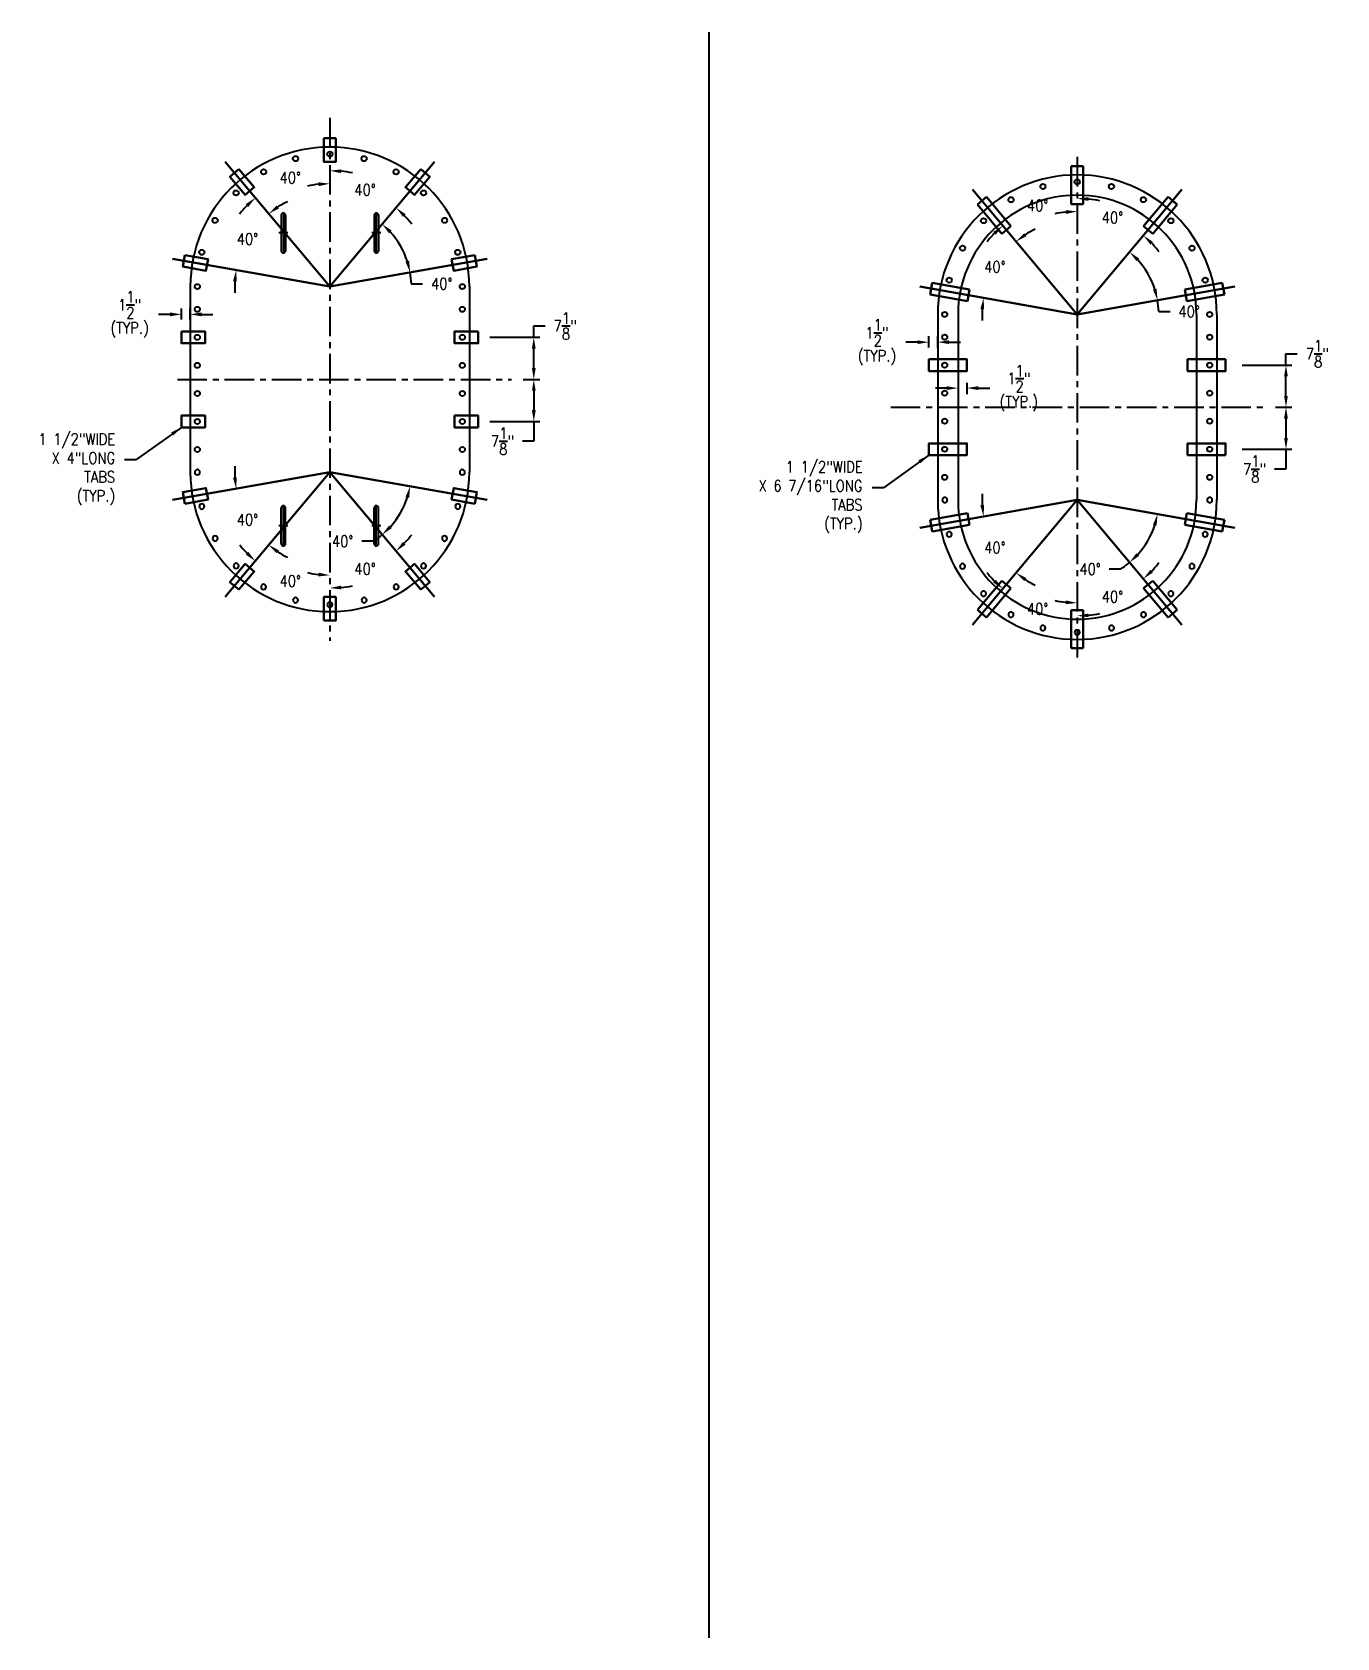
# Model space of a CAD drawing. Extents: x -219 to 1080, y 12 to 426.
# Drawn here: x 859.5 to 1080.4, y 24 to 296 of the extents above; entities that cross this region are included whole.
import ezdxf

# ---------------------------------------------------------------- set-up
doc = ezdxf.new("R2010")
doc.units = 0
doc.header["$LTSCALE"] = 4
doc.header["$MEASUREMENT"] = 0
doc.header["$PDMODE"] = 33
doc.header["$PDSIZE"] = -0.5
doc.linetypes.add('CENTER', pattern=[2, 1.25, -0.25, 0.25, -0.25])
doc.layers.get('0').update_dxf_attribs({"linetype": 'CONTINUOUS'})
doc.layers.get('Defpoints').update_dxf_attribs({"linetype": 'CONTINUOUS'})
doc.layers.add('AM_0', color=7, linetype='CONTINUOUS', lineweight=30)
for name, color, linetype in [('CENTER', 6, 'CENTER'), ('COVER', 3, 'CONTINUOUS'), ('DIM', 1, 'CONTINUOUS'), ('HANDLE', 2, 'CONTINUOUS')]:
    doc.layers.add(name, color=color, linetype=linetype)
doc.styles.add('ROMANS', font='ROMANS.shx', dxfattribs={"width": 0.85, "height": 1.92})
doc.styles.get("Standard").update_dxf_attribs({"font": 'sanss___.ttf'})
doc.dimstyles.get("Standard").update_dxf_attribs({"dimtxt": 0.18, "dimasz": 0.18, "dimexe": 0.18, "dimexo": 0.0625, "dimgap": 0.09, "dimtad": 0, "dimtih": 1, "dimtoh": 1, "dimdec": 4, "dimzin": 0, "dimdsep": 46, "dimtxsty": 'Standard', "dimcen": 0.09, "dimadec": 0, "dimazin": 0, "dimtfac": 1, "dimtdec": 4, "dimtofl": 0, "dimtmove": 0, "dimatfit": 3, "dimfxl": 1, "dimtolj": 1, "dimtzin": 0, "dimarcsym": 0})

# ---------------------------------------------------------------- blocks, each defined once
blk = doc.blocks.new('*U180')
at = {"layer": 'COVER'}
blk.add_circle((0, 0), 0.438, dxfattribs=at)
blk = doc.blocks.new('*U181')
at = {"layer": 'COVER', "color": 0, "linetype": 'ByBlock', "lineweight": -2, "transparency": 16777216}
for p, rotation in [((-407.45, 370.67), 285.0000000000001), ((-401.64, 371.43), 270.0000000000001), ((-395.84, 370.67), 255.0000000000001), ((-412.86, 368.42), 300.0000000000001), ((-390.42, 368.42), 240.0000000000001), ((-417.51, 364.86), 314.9999999999999), ((-385.78, 364.86), 225.0000000000001), ((-421.07, 360.21), 329.9999999999999), ((-382.21, 360.21), 210.0000000000001), ((-423.32, 354.8), 344.9999999999999), ((-379.97, 354.8), 195.0000000000003), ((-379.21, 348.99), 180)]:
    blk.add_blockref('*U180', p, dxfattribs=dict(at, rotation=rotation))
blk.add_blockref('*U180', (-424.08, 348.99), dxfattribs=at)
blk = doc.blocks.new('*U178')
at = {"layer": 'COVER'}
blk.add_circle((0, 0), 0.438, dxfattribs=at)
blk = doc.blocks.new('*U179')
at = {"layer": 'COVER', "color": 0, "linetype": 'ByBlock', "lineweight": -2, "transparency": 16777216}
for p, rotation in [((-407.45, 370.67), 285.0000000000001), ((-401.64, 371.43), 270.0000000000001), ((-395.84, 370.67), 255.0000000000001), ((-412.86, 368.42), 300.0000000000001), ((-390.42, 368.42), 240.0000000000001), ((-417.51, 364.86), 314.9999999999999), ((-385.78, 364.86), 225.0000000000001), ((-421.07, 360.21), 329.9999999999999), ((-382.21, 360.21), 210.0000000000001), ((-423.32, 354.8), 344.9999999999999), ((-379.97, 354.8), 195.0000000000003), ((-379.21, 348.99), 180)]:
    blk.add_blockref('*U178', p, dxfattribs=dict(at, rotation=rotation))
blk.add_blockref('*U178', (-424.08, 348.99), dxfattribs=at)
blk = doc.blocks.new('*U185')
at = {"layer": 'COVER'}
blk.add_circle((0, 0), 0.438, dxfattribs=at)
blk = doc.blocks.new('*U182')
at = {"layer": 'COVER', "color": 0, "linetype": 'ByBlock', "lineweight": -2, "transparency": 16777216}
for p, rotation in [((-407.45, 370.67), 285.0000000000001), ((-401.64, 371.43), 270.0000000000001), ((-395.84, 370.67), 255.0000000000001), ((-412.86, 368.42), 300.0000000000001), ((-390.42, 368.42), 240.0000000000001), ((-417.51, 364.86), 314.9999999999999), ((-385.78, 364.86), 225.0000000000001), ((-421.07, 360.21), 329.9999999999999), ((-382.21, 360.21), 210.0000000000001), ((-423.32, 354.8), 344.9999999999999), ((-379.97, 354.8), 195.0000000000003), ((-379.21, 348.99), 180)]:
    blk.add_blockref('*U185', p, dxfattribs=dict(at, rotation=rotation))
blk.add_blockref('*U185', (-424.08, 348.99), dxfattribs=at)
blk = doc.blocks.new('*U183')
at = {"layer": 'COVER'}
blk.add_circle((0, 0), 0.438, dxfattribs=at)
blk = doc.blocks.new('*U184')
at = {"layer": 'COVER', "color": 0, "linetype": 'ByBlock', "lineweight": -2, "transparency": 16777216}
for p, rotation in [((-407.45, 370.67), 285.0000000000001), ((-401.64, 371.43), 270.0000000000001), ((-395.84, 370.67), 255.0000000000001), ((-412.86, 368.42), 300.0000000000001), ((-390.42, 368.42), 240.0000000000001), ((-417.51, 364.86), 314.9999999999999), ((-385.78, 364.86), 225.0000000000001), ((-421.07, 360.21), 329.9999999999999), ((-382.21, 360.21), 210.0000000000001), ((-423.32, 354.8), 344.9999999999999), ((-379.97, 354.8), 195.0000000000003), ((-379.21, 348.99), 180)]:
    blk.add_blockref('*U183', p, dxfattribs=dict(at, rotation=rotation))
blk.add_blockref('*U183', (-424.08, 348.99), dxfattribs=at)
blk = doc.blocks.new('*D211')
at = {"layer": 'Defpoints', "color": 0, "transparency": 16777216}
for p in [(884.75, 248.19), (884.75, 245.3), (886.25, 245.3)]:
    blk.add_point(p, dxfattribs=at)
at = {"layer": 'DIM', "color": 0, "lineweight": -2, "transparency": 16777216}
for p, q in [((882.83, 248.19), (880.87, 248.19)), ((884.75, 247.3), (884.75, 249.19)), ((886.25, 247.3), (886.25, 249.19)), ((888.17, 248.19), (890.09, 248.19))]:
    blk.add_line(p, q, dxfattribs=at)
at = {"layer": 'DIM', "color": 0, "transparency": 16777216}
for points in [[(882.83, 248.51), (882.83, 247.87), (884.75, 248.19)], [(888.17, 248.51), (888.17, 247.87), (886.25, 248.19)]]:
    blk.add_solid(points, dxfattribs=at)
at = {"layer": 'DIM', "color": 0, "transparency": 16777216, "insert": (875.97, 248.19), "char_height": 1.92, "attachment_point": 5, "style": 'ROMANS'}
blk.add_mtext('\\A1;1{\\H1x;\\S1/2;}"\\P(TYP.)', dxfattribs=at)
blk = doc.blocks.new('*D212')
at = {"layer": 'AM_0', "color": 0, "lineweight": -2, "transparency": 16777216}
for start, end in [(96.3107, 102.6215), (37.3785, 43.6893)]:
    blk.add_arc((909.88, 252.89), 17.44, start, end, dxfattribs=at)
at = {"layer": 'AM_0', "color": 0, "transparency": 16777216}
for points in [[(907.94, 270.55), (907.98, 269.91), (909.88, 270.33)], [(922.27, 264.71), (922.71, 265.17), (921.09, 266.25)]]:
    blk.add_solid(points, dxfattribs=at)
at = {"layer": 'Defpoints', "color": 0, "transparency": 16777216}
for p in [(909.88, 281.48), (927.62, 274.03), (917.71, 268.48), (909.88, 252.89), (909.88, 192.87)]:
    blk.add_point(p, dxfattribs=at)
at = {"layer": 'AM_0', "color": 0, "transparency": 16777216, "insert": (915.84, 269.28), "char_height": 1.92, "attachment_point": 5, "style": 'ROMANS'}
blk.add_mtext('\\A1;40°', dxfattribs=at)
blk = doc.blocks.new('*D213')
at = {"layer": 'AM_0', "color": 0, "lineweight": -2, "transparency": 16777216}
blk.add_line((923.68, 253.38), (925.6, 253.38), dxfattribs=at)
for start, end in [(17.9744, 42.0256), (2.0256, 10)]:
    blk.add_arc((909.88, 252.89), 13.81, start, end, dxfattribs=at)
at = {"layer": 'AM_0', "color": 0, "transparency": 16777216}
for points in [[(919.91, 261.91), (920.36, 262.37), (918.75, 263.47)], [(923.32, 257.23), (922.7, 257.08), (923.48, 255.29)]]:
    blk.add_solid(points, dxfattribs=at)
at = {"layer": 'Defpoints', "color": 0, "transparency": 16777216}
for p in [(927.62, 274.03), (920.95, 261.14), (936.55, 257.6), (909.88, 252.89), (909.88, 252.89)]:
    blk.add_point(p, dxfattribs=at)
at = {"layer": 'AM_0', "color": 0, "transparency": 16777216, "insert": (928.83, 253.38), "char_height": 1.92, "attachment_point": 5, "style": 'ROMANS'}
blk.add_mtext('\\A1;40°', dxfattribs=at)
blk = doc.blocks.new('*D214')
at = {"layer": 'AM_0', "color": 0, "lineweight": -2, "transparency": 16777216}
for start, end in [(78.7854, 84.3927), (135.6073, 141.2146)]:
    blk.add_arc((909.88, 252.89), 19.63, start, end, dxfattribs=at)
at = {"layer": 'AM_0', "color": 0, "transparency": 16777216}
for points in [[(911.78, 272.11), (911.81, 272.75), (909.88, 272.52)], [(895.64, 266.86), (896.07, 266.39), (897.26, 267.93)]]:
    blk.add_solid(points, dxfattribs=at)
at = {"layer": 'Defpoints', "color": 0, "transparency": 16777216}
for p in [(909.88, 281.48), (892.14, 274.03), (905.35, 271.99), (909.88, 252.89), (909.88, 192.87)]:
    blk.add_point(p, dxfattribs=at)
at = {"layer": 'AM_0', "color": 0, "transparency": 16777216, "insert": (903.17, 271.34), "char_height": 1.92, "attachment_point": 5, "style": 'ROMANS'}
blk.add_mtext('\\A1;40°', dxfattribs=at)
blk = doc.blocks.new('*D215')
at = {"layer": 'AM_0', "color": 0, "lineweight": -2, "transparency": 16777216}
for start, end in [(116.3332, 123.1666), (176.8334, 183.6668)]:
    blk.add_arc((909.88, 252.89), 16.11, start, end, dxfattribs=at)
at = {"layer": 'AM_0', "color": 0, "transparency": 16777216}
for points in [[(901.26, 266.12), (900.88, 266.63), (899.53, 265.23)], [(893.48, 253.82), (894.11, 253.75), (894.02, 255.69)]]:
    blk.add_solid(points, dxfattribs=at)
at = {"layer": 'Defpoints', "color": 0, "transparency": 16777216}
for p in [(892.14, 274.03), (896.96, 262.51), (883.21, 257.6), (909.88, 252.89), (909.88, 252.89)]:
    blk.add_point(p, dxfattribs=at)
at = {"layer": 'AM_0', "color": 0, "transparency": 16777216, "insert": (895.93, 260.95), "char_height": 1.92, "attachment_point": 5, "style": 'ROMANS'}
blk.add_mtext('\\A1;40°', dxfattribs=at)
blk = doc.blocks.new('*D216')
at = {"layer": 'AM_0', "color": 0, "lineweight": -2, "transparency": 16777216}
for start, end in [(316.3107, 322.6215), (257.3785, 263.6893)]:
    blk.add_arc((909.88, 221.46), 17.44, start, end, dxfattribs=at)
at = {"layer": 'AM_0', "color": 0, "transparency": 16777216}
for points in [[(922.71, 209.17), (922.27, 209.64), (921.09, 208.1)], [(907.98, 204.44), (907.94, 203.8), (909.88, 204.01)]]:
    blk.add_solid(points, dxfattribs=at)
at = {"layer": 'Defpoints', "color": 0, "transparency": 16777216}
for p in [(909.88, 281.48), (909.88, 221.46), (913.9, 204.48), (927.62, 200.32), (909.88, 192.87)]:
    blk.add_point(p, dxfattribs=at)
at = {"layer": 'AM_0', "color": 0, "transparency": 16777216, "insert": (915.84, 205.07), "char_height": 1.92, "attachment_point": 5, "style": 'ROMANS'}
blk.add_mtext('\\A1;40°', dxfattribs=at)
blk = doc.blocks.new('*D217')
at = {"layer": 'AM_0', "color": 0, "lineweight": -2, "transparency": 16777216}
blk.add_line((917.2, 209.75), (915.28, 209.75), dxfattribs=at)
for start, end in [(317.9744, 342.0256), (302.0256, 310)]:
    blk.add_arc((909.88, 221.46), 13.81, start, end, dxfattribs=at)
at = {"layer": 'AM_0', "color": 0, "transparency": 16777216}
for points in [[(922.7, 217.27), (923.32, 217.12), (923.48, 219.06)], [(920.36, 211.98), (919.91, 212.44), (918.75, 210.88)]]:
    blk.add_solid(points, dxfattribs=at)
at = {"layer": 'Defpoints', "color": 0, "transparency": 16777216}
for p in [(909.88, 221.46), (909.88, 221.46), (922.56, 215.99), (936.55, 216.75), (927.62, 200.32)]:
    blk.add_point(p, dxfattribs=at)
at = {"layer": 'AM_0', "color": 0, "transparency": 16777216, "insert": (912.05, 209.75), "char_height": 1.92, "attachment_point": 5, "style": 'ROMANS'}
blk.add_mtext('\\A1;40°', dxfattribs=at)
blk = doc.blocks.new('*D218')
at = {"layer": 'AM_0', "color": 0, "lineweight": -2, "transparency": 16777216}
for start, end in [(218.7854, 224.3927), (275.6073, 281.2146)]:
    blk.add_arc((909.88, 221.46), 19.63, start, end, dxfattribs=at)
at = {"layer": 'AM_0', "color": 0, "transparency": 16777216}
for points in [[(896.07, 207.96), (895.64, 207.49), (897.26, 206.42)], [(911.81, 201.6), (911.78, 202.24), (909.88, 201.83)]]:
    blk.add_solid(points, dxfattribs=at)
at = {"layer": 'Defpoints', "color": 0, "transparency": 16777216}
for p in [(909.88, 281.48), (909.88, 221.46), (901.07, 203.92), (892.14, 200.32), (909.88, 192.87)]:
    blk.add_point(p, dxfattribs=at)
at = {"layer": 'AM_0', "color": 0, "transparency": 16777216, "insert": (903.17, 203.01), "char_height": 1.92, "attachment_point": 5, "style": 'ROMANS'}
blk.add_mtext('\\A1;40°', dxfattribs=at)
blk = doc.blocks.new('*D219')
at = {"layer": 'AM_0', "color": 0, "lineweight": -2, "transparency": 16777216}
for start, end in [(176.3332, 183.1666), (236.8334, 243.6668)]:
    blk.add_arc((909.88, 221.46), 16.11, start, end, dxfattribs=at)
at = {"layer": 'AM_0', "color": 0, "transparency": 16777216}
for points in [[(894.11, 220.6), (893.48, 220.53), (894.02, 218.66)], [(900.88, 207.71), (901.26, 208.23), (899.53, 209.12)]]:
    blk.add_solid(points, dxfattribs=at)
at = {"layer": 'Defpoints', "color": 0, "transparency": 16777216}
for p in [(909.88, 221.46), (909.88, 221.46), (883.21, 216.75), (895.09, 215.08), (892.14, 200.32)]:
    blk.add_point(p, dxfattribs=at)
at = {"layer": 'AM_0', "color": 0, "transparency": 16777216, "insert": (895.93, 213.4), "char_height": 1.92, "attachment_point": 5, "style": 'ROMANS'}
blk.add_mtext('\\A1;40°', dxfattribs=at)
blk = doc.blocks.new('*D220')
at = {"layer": 'Defpoints', "color": 0, "transparency": 16777216}
for p in [(935, 244.3), (944.42, 244.3), (940.64, 237.17)]:
    blk.add_point(p, dxfattribs=at)
at = {"layer": 'DIM', "color": 0, "lineweight": -2, "transparency": 16777216}
for p, q in [((944.42, 244.3), (944.42, 246.22)), ((944.42, 246.22), (946.34, 246.22)), ((937, 244.3), (945.42, 244.3)), ((944.42, 239.09), (944.42, 242.38)), ((942.64, 237.17), (945.42, 237.17))]:
    blk.add_line(p, q, dxfattribs=at)
at = {"layer": 'DIM', "color": 0, "transparency": 16777216}
for points in [[(944.1, 242.38), (944.74, 242.38), (944.42, 244.3)], [(944.1, 239.09), (944.74, 239.09), (944.42, 237.17)]]:
    blk.add_solid(points, dxfattribs=at)
at = {"layer": 'DIM', "color": 0, "transparency": 16777216, "insert": (949.73, 246.22), "char_height": 1.92, "attachment_point": 5, "style": 'ROMANS'}
blk.add_mtext('\\A1;7{\\H1x;\\S1/8;}"', dxfattribs=at)
blk = doc.blocks.new('*D221')
at = {"layer": 'Defpoints', "color": 0, "transparency": 16777216}
for p in [(940.64, 237.17), (935, 230.05), (944.42, 230.05)]:
    blk.add_point(p, dxfattribs=at)
at = {"layer": 'DIM', "color": 0, "lineweight": -2, "transparency": 16777216}
for p, q in [((942.64, 237.17), (945.42, 237.17)), ((944.42, 235.25), (944.42, 231.97)), ((937, 230.05), (945.42, 230.05)), ((944.42, 230.05), (944.42, 226.7)), ((944.42, 226.7), (942.5, 226.7))]:
    blk.add_line(p, q, dxfattribs=at)
at = {"layer": 'DIM', "color": 0, "transparency": 16777216}
for points in [[(944.1, 235.25), (944.74, 235.25), (944.42, 237.17)], [(944.1, 231.97), (944.74, 231.97), (944.42, 230.05)]]:
    blk.add_solid(points, dxfattribs=at)
at = {"layer": 'DIM', "color": 0, "transparency": 16777216, "insert": (939.11, 226.7), "char_height": 1.92, "attachment_point": 5, "style": 'ROMANS'}
blk.add_mtext('\\A1;7{\\H1x;\\S1/8;}"', dxfattribs=at)
blk = doc.blocks.new('*D222')
at = {"layer": 'AM_0', "color": 0, "lineweight": -2, "transparency": 16777216}
for start, end in [(96.3107, 102.6215), (37.3785, 43.6893)]:
    blk.add_arc((1036.45, 248.19), 17.44, start, end, dxfattribs=at)
at = {"layer": 'AM_0', "color": 0, "transparency": 16777216}
for points in [[(1034.51, 265.84), (1034.55, 265.2), (1036.45, 265.63)], [(1048.84, 260), (1049.28, 260.47), (1047.66, 261.55)]]:
    blk.add_solid(points, dxfattribs=at)
at = {"layer": 'Defpoints', "color": 0, "transparency": 16777216}
for p in [(1036.45, 276.77), (1054.18, 269.32), (1044.28, 263.77), (1036.45, 248.19), (1036.45, 188.16)]:
    blk.add_point(p, dxfattribs=at)
at = {"layer": 'AM_0', "color": 0, "transparency": 16777216, "insert": (1042.41, 264.57), "char_height": 1.92, "attachment_point": 5, "style": 'ROMANS'}
blk.add_mtext('\\A1;40°', dxfattribs=at)
blk = doc.blocks.new('*D223')
at = {"layer": 'AM_0', "color": 0, "lineweight": -2, "transparency": 16777216}
blk.add_line((1050.25, 248.67), (1052.17, 248.67), dxfattribs=at)
for start, end in [(17.9744, 42.0256), (2.0256, 10)]:
    blk.add_arc((1036.45, 248.19), 13.81, start, end, dxfattribs=at)
at = {"layer": 'AM_0', "color": 0, "transparency": 16777216}
for points in [[(1046.48, 257.2), (1046.93, 257.66), (1045.32, 258.76)], [(1049.89, 252.52), (1049.27, 252.37), (1050.05, 250.58)]]:
    blk.add_solid(points, dxfattribs=at)
at = {"layer": 'Defpoints', "color": 0, "transparency": 16777216}
for p in [(1054.18, 269.32), (1047.52, 256.43), (1063.12, 252.89), (1036.45, 248.19), (1036.45, 248.19)]:
    blk.add_point(p, dxfattribs=at)
at = {"layer": 'AM_0', "color": 0, "transparency": 16777216, "insert": (1055.4, 248.67), "char_height": 1.92, "attachment_point": 5, "style": 'ROMANS'}
blk.add_mtext('\\A1;40°', dxfattribs=at)
blk = doc.blocks.new('*D224')
at = {"layer": 'AM_0', "color": 0, "lineweight": -2, "transparency": 16777216}
for start, end in [(78.7854, 84.3927), (135.6073, 141.2146)]:
    blk.add_arc((1036.45, 248.19), 19.63, start, end, dxfattribs=at)
at = {"layer": 'AM_0', "color": 0, "transparency": 16777216}
for points in [[(1038.35, 267.4), (1038.38, 268.04), (1036.45, 267.81)], [(1022.21, 262.15), (1022.64, 261.68), (1023.83, 263.22)]]:
    blk.add_solid(points, dxfattribs=at)
at = {"layer": 'Defpoints', "color": 0, "transparency": 16777216}
for p in [(1036.45, 276.77), (1018.71, 269.32), (1031.92, 267.28), (1036.45, 248.19), (1036.45, 188.16)]:
    blk.add_point(p, dxfattribs=at)
at = {"layer": 'AM_0', "color": 0, "transparency": 16777216, "insert": (1029.74, 266.63), "char_height": 1.92, "attachment_point": 5, "style": 'ROMANS'}
blk.add_mtext('\\A1;40°', dxfattribs=at)
blk = doc.blocks.new('*D225')
at = {"layer": 'AM_0', "color": 0, "lineweight": -2, "transparency": 16777216}
for start, end in [(116.3332, 123.1666), (176.8334, 183.6668)]:
    blk.add_arc((1036.45, 248.19), 16.11, start, end, dxfattribs=at)
at = {"layer": 'AM_0', "color": 0, "transparency": 16777216}
for points in [[(1027.83, 261.41), (1027.45, 261.93), (1026.09, 260.52)], [(1020.05, 249.11), (1020.68, 249.04), (1020.59, 250.98)]]:
    blk.add_solid(points, dxfattribs=at)
at = {"layer": 'Defpoints', "color": 0, "transparency": 16777216}
for p in [(1018.71, 269.32), (1023.53, 257.8), (1009.78, 252.89), (1036.45, 248.19), (1036.45, 248.19)]:
    blk.add_point(p, dxfattribs=at)
at = {"layer": 'AM_0', "color": 0, "transparency": 16777216, "insert": (1022.5, 256.24), "char_height": 1.92, "attachment_point": 5, "style": 'ROMANS'}
blk.add_mtext('\\A1;40°', dxfattribs=at)
blk = doc.blocks.new('*D226')
at = {"layer": 'AM_0', "color": 0, "lineweight": -2, "transparency": 16777216}
for start, end in [(316.3107, 322.6215), (257.3785, 263.6893)]:
    blk.add_arc((1036.45, 216.75), 17.44, start, end, dxfattribs=at)
at = {"layer": 'AM_0', "color": 0, "transparency": 16777216}
for points in [[(1049.28, 204.47), (1048.84, 204.93), (1047.66, 203.39)], [(1034.55, 199.73), (1034.51, 199.09), (1036.45, 199.31)]]:
    blk.add_solid(points, dxfattribs=at)
at = {"layer": 'Defpoints', "color": 0, "transparency": 16777216}
for p in [(1036.45, 276.77), (1036.45, 216.75), (1040.47, 199.78), (1054.18, 195.61), (1036.45, 188.16)]:
    blk.add_point(p, dxfattribs=at)
at = {"layer": 'AM_0', "color": 0, "transparency": 16777216, "insert": (1042.41, 200.36), "char_height": 1.92, "attachment_point": 5, "style": 'ROMANS'}
blk.add_mtext('\\A1;40°', dxfattribs=at)
blk = doc.blocks.new('*D227')
at = {"layer": 'AM_0', "color": 0, "lineweight": -2, "transparency": 16777216}
blk.add_line((1043.77, 205.04), (1041.85, 205.04), dxfattribs=at)
for start, end in [(317.9744, 342.0256), (302.0256, 310)]:
    blk.add_arc((1036.45, 216.75), 13.81, start, end, dxfattribs=at)
at = {"layer": 'AM_0', "color": 0, "transparency": 16777216}
for points in [[(1049.27, 212.56), (1049.89, 212.41), (1050.05, 214.35)], [(1046.93, 207.27), (1046.48, 207.74), (1045.32, 206.17)]]:
    blk.add_solid(points, dxfattribs=at)
at = {"layer": 'Defpoints', "color": 0, "transparency": 16777216}
for p in [(1036.45, 216.75), (1036.45, 216.75), (1049.13, 211.28), (1063.12, 212.04), (1054.18, 195.61)]:
    blk.add_point(p, dxfattribs=at)
at = {"layer": 'AM_0', "color": 0, "transparency": 16777216, "insert": (1038.62, 205.04), "char_height": 1.92, "attachment_point": 5, "style": 'ROMANS'}
blk.add_mtext('\\A1;40°', dxfattribs=at)
blk = doc.blocks.new('*D228')
at = {"layer": 'AM_0', "color": 0, "lineweight": -2, "transparency": 16777216}
for start, end in [(218.7854, 224.3927), (275.6073, 281.2146)]:
    blk.add_arc((1036.45, 216.75), 19.63, start, end, dxfattribs=at)
at = {"layer": 'AM_0', "color": 0, "transparency": 16777216}
for points in [[(1022.64, 203.25), (1022.21, 202.78), (1023.83, 201.71)], [(1038.38, 196.9), (1038.35, 197.53), (1036.45, 197.12)]]:
    blk.add_solid(points, dxfattribs=at)
at = {"layer": 'Defpoints', "color": 0, "transparency": 16777216}
for p in [(1036.45, 276.77), (1036.45, 216.75), (1027.64, 199.21), (1018.71, 195.61), (1036.45, 188.16)]:
    blk.add_point(p, dxfattribs=at)
at = {"layer": 'AM_0', "color": 0, "transparency": 16777216, "insert": (1029.74, 198.3), "char_height": 1.92, "attachment_point": 5, "style": 'ROMANS'}
blk.add_mtext('\\A1;40°', dxfattribs=at)
blk = doc.blocks.new('*D229')
at = {"layer": 'AM_0', "color": 0, "lineweight": -2, "transparency": 16777216}
for start, end in [(176.3332, 183.1666), (236.8334, 243.6668)]:
    blk.add_arc((1036.45, 216.75), 16.11, start, end, dxfattribs=at)
at = {"layer": 'AM_0', "color": 0, "transparency": 16777216}
for points in [[(1020.68, 215.89), (1020.05, 215.82), (1020.59, 213.95)], [(1027.45, 203.01), (1027.83, 203.52), (1026.09, 204.41)]]:
    blk.add_solid(points, dxfattribs=at)
at = {"layer": 'Defpoints', "color": 0, "transparency": 16777216}
for p in [(1036.45, 216.75), (1036.45, 216.75), (1009.78, 212.04), (1021.66, 210.37), (1018.71, 195.61)]:
    blk.add_point(p, dxfattribs=at)
at = {"layer": 'AM_0', "color": 0, "transparency": 16777216, "insert": (1022.5, 208.69), "char_height": 1.92, "attachment_point": 5, "style": 'ROMANS'}
blk.add_mtext('\\A1;40°', dxfattribs=at)
blk = doc.blocks.new('*D230')
at = {"layer": 'Defpoints', "color": 0, "transparency": 16777216}
for p in [(1011.32, 243.48), (1011.32, 240.59), (1012.82, 240.59)]:
    blk.add_point(p, dxfattribs=at)
at = {"layer": 'DIM', "color": 0, "lineweight": -2, "transparency": 16777216}
for p, q in [((1009.4, 243.48), (1007.44, 243.48)), ((1011.32, 242.59), (1011.32, 244.48)), ((1012.82, 242.59), (1012.82, 244.48)), ((1014.74, 243.48), (1016.66, 243.48))]:
    blk.add_line(p, q, dxfattribs=at)
at = {"layer": 'DIM', "color": 0, "transparency": 16777216}
for points in [[(1009.4, 243.8), (1009.4, 243.16), (1011.32, 243.48)], [(1014.74, 243.8), (1014.74, 243.16), (1012.82, 243.48)]]:
    blk.add_solid(points, dxfattribs=at)
at = {"layer": 'DIM', "color": 0, "transparency": 16777216, "insert": (1002.54, 243.48), "char_height": 1.92, "attachment_point": 5, "style": 'ROMANS'}
blk.add_mtext('\\A1;1{\\H1x;\\S1/2;}"\\P(TYP.)', dxfattribs=at)
blk = doc.blocks.new('*D231')
at = {"layer": 'Defpoints', "color": 0, "transparency": 16777216}
for p in [(1016.26, 238.59), (1017.76, 238.59), (1017.76, 235.7)]:
    blk.add_point(p, dxfattribs=at)
at = {"layer": 'DIM', "color": 0, "lineweight": -2, "transparency": 16777216}
for p, q in [((1014.34, 235.7), (1012.42, 235.7)), ((1016.26, 236.59), (1016.26, 234.7)), ((1017.76, 236.59), (1017.76, 234.7)), ((1019.68, 235.7), (1021.65, 235.7))]:
    blk.add_line(p, q, dxfattribs=at)
at = {"layer": 'DIM', "color": 0, "transparency": 16777216}
for points in [[(1014.34, 236.02), (1014.34, 235.38), (1016.26, 235.7)], [(1019.68, 236.02), (1019.68, 235.38), (1017.76, 235.7)]]:
    blk.add_solid(points, dxfattribs=at)
at = {"layer": 'DIM', "color": 0, "transparency": 16777216, "insert": (1026.55, 235.7), "char_height": 1.92, "attachment_point": 5, "style": 'ROMANS'}
blk.add_mtext('\\A1;1{\\H1x;\\S1/2;}"\\P(TYP.)', dxfattribs=at)
blk = doc.blocks.new('*D232')
at = {"layer": 'Defpoints', "color": 0, "transparency": 16777216}
for p in [(1062.38, 239.59), (1071.8, 239.59), (1068.02, 232.47)]:
    blk.add_point(p, dxfattribs=at)
at = {"layer": 'DIM', "color": 0, "lineweight": -2, "transparency": 16777216}
for p, q in [((1064.38, 239.59), (1072.8, 239.59)), ((1071.8, 239.59), (1071.8, 241.51)), ((1071.8, 241.51), (1073.72, 241.51)), ((1071.8, 234.39), (1071.8, 237.67)), ((1070.02, 232.47), (1072.8, 232.47))]:
    blk.add_line(p, q, dxfattribs=at)
at = {"layer": 'DIM', "color": 0, "transparency": 16777216}
for points in [[(1071.48, 237.67), (1072.12, 237.67), (1071.8, 239.59)], [(1071.48, 234.39), (1072.12, 234.39), (1071.8, 232.47)]]:
    blk.add_solid(points, dxfattribs=at)
at = {"layer": 'DIM', "color": 0, "transparency": 16777216, "insert": (1077.11, 241.51), "char_height": 1.92, "attachment_point": 5, "style": 'ROMANS'}
blk.add_mtext('\\A1;7{\\H1x;\\S1/8;}"', dxfattribs=at)
blk = doc.blocks.new('*D233')
at = {"layer": 'Defpoints', "color": 0, "transparency": 16777216}
for p in [(1068.02, 232.47), (1062.38, 225.34), (1071.8, 225.34)]:
    blk.add_point(p, dxfattribs=at)
at = {"layer": 'DIM', "color": 0, "lineweight": -2, "transparency": 16777216}
for p, q in [((1070.02, 232.47), (1072.8, 232.47)), ((1071.8, 230.55), (1071.8, 227.26)), ((1064.38, 225.34), (1072.8, 225.34)), ((1071.8, 225.34), (1071.8, 221.99)), ((1071.8, 221.99), (1069.88, 221.99))]:
    blk.add_line(p, q, dxfattribs=at)
at = {"layer": 'DIM', "color": 0, "transparency": 16777216}
for points in [[(1071.48, 230.55), (1072.12, 230.55), (1071.8, 232.47)], [(1071.48, 227.26), (1072.12, 227.26), (1071.8, 225.34)]]:
    blk.add_solid(points, dxfattribs=at)
at = {"layer": 'DIM', "color": 0, "transparency": 16777216, "insert": (1066.49, 221.99), "char_height": 1.92, "attachment_point": 5, "style": 'ROMANS'}
blk.add_mtext('\\A1;7{\\H1x;\\S1/8;}"', dxfattribs=at)

msp = doc.modelspace()

# ---------------------------------------------------------------- linework, layer by layer
msp.add_line((974.07976, 296), (974.07976, 24))
at = {"layer": 'AM_0'}
for p, q in [((909.87965, 252.89299), (892.14365, 274.02994)), ((909.87965, 252.89299), (927.61565, 274.02994)), ((1037.44899, 273.31003), (1035.44899, 273.31003)), ((1035.44899, 266.87253), (1035.44899, 273.31003)), ((1036.44899, 273.31003), (1037.44899, 273.31003)), ((1037.44899, 273.31003), (1037.44899, 266.87253)), ((1036.44899, 248.18503), (1018.71299, 269.32197)), ((1036.44899, 248.18503), (1054.185, 269.32197)), ((1019.53291, 266.7891), (1021.065, 268.07468)), ((1019.53291, 266.7891), (1023.67085, 261.85769)), ((1025.20294, 263.14327), (1021.065, 268.07468)), ((1037.44899, 266.87253), (1035.44899, 266.87253)), ((1036.44899, 266.87253), (1037.44899, 266.87253)), ((1047.69504, 263.14327), (1051.83299, 268.07468)), ((1053.36507, 266.7891), (1049.22713, 261.85769)), ((1053.36507, 266.7891), (1051.83299, 268.07468)), ((1052.59903, 267.43189), (1053.36507, 266.7891)), ((1023.67085, 261.85769), (1025.20294, 263.14327)), ((1049.22713, 261.85769), (1047.69504, 263.14327)), ((909.87965, 252.89299), (883.20978, 257.59561)), ((909.87965, 252.89299), (936.54952, 257.59561)), ((1011.53205, 251.56313), (1011.87935, 253.53274)), ((1018.21904, 252.41488), (1011.87935, 253.53274)), ((1054.67894, 252.41488), (1061.01864, 253.53274)), ((1061.36593, 251.56313), (1061.01864, 253.53274)), ((1036.44899, 248.18503), (1009.77912, 252.88764)), ((1011.53205, 251.56313), (1017.87175, 250.44527)), ((1017.87175, 250.44527), (1018.21904, 252.41488)), ((1036.44899, 248.18503), (1063.11886, 252.88764)), ((1055.02623, 250.44527), (1054.67894, 252.41488)), ((1061.36593, 251.56313), (1055.02623, 250.44527)), ((909.87965, 221.45549), (883.20978, 216.75287)), ((909.87965, 221.45549), (892.14365, 200.31854)), ((909.87965, 221.45549), (927.61565, 200.31854)), ((909.87965, 221.45549), (936.54952, 216.75287)), ((1036.44899, 216.74753), (1009.77912, 212.04491)), ((1036.44899, 216.74753), (1018.71299, 195.61058)), ((1036.44899, 216.74753), (1054.185, 195.61058)), ((1036.44899, 216.74753), (1063.11886, 212.04491)), ((1011.53205, 213.36942), (1017.87175, 214.48728)), ((1011.53205, 213.36942), (1011.87935, 211.39981)), ((1018.21904, 212.51767), (1011.87935, 211.39981)), ((1017.87175, 214.48728), (1018.21904, 212.51767)), ((1055.02623, 214.48728), (1054.67894, 212.51767)), ((1054.67894, 212.51767), (1061.01864, 211.39981)), ((1061.36593, 213.36942), (1055.02623, 214.48728)), ((1061.36593, 213.36942), (1061.01864, 211.39981)), ((1019.53291, 198.14345), (1023.67085, 203.07486)), ((1025.20294, 201.78928), (1021.065, 196.85787)), ((1023.67085, 203.07486), (1025.20294, 201.78928)), ((1049.22713, 203.07486), (1047.69504, 201.78928)), ((1047.69504, 201.78928), (1051.83299, 196.85787)), ((1053.36507, 198.14345), (1049.22713, 203.07486)), ((1019.53291, 198.14345), (1021.065, 196.85787)), ((1037.44899, 198.06003), (1035.44899, 198.06003)), ((1035.44899, 198.06003), (1035.44899, 191.62253)), ((1036.44899, 198.06003), (1037.44899, 198.06003)), ((1037.44899, 191.62253), (1037.44899, 198.06003)), ((1053.36507, 198.14345), (1051.83299, 196.85787)), ((1037.44899, 191.62253), (1035.44899, 191.62253))]:
    msp.add_line(p, q, dxfattribs=at)
for points in [[(908.87965, 278.01799), (910.87965, 278.01799), (910.87965, 274.01799), (908.87965, 274.01799)], [(894.49566, 272.78264), (892.96357, 271.49707), (895.53472, 268.43289), (897.06681, 269.71847)], [(925.26364, 272.78264), (926.79573, 271.49707), (924.22458, 268.43289), (922.69249, 269.71847)], [(885.31, 258.24071), (884.96271, 256.27109), (888.90194, 255.5765), (889.24923, 257.54612)], [(934.4493, 258.24071), (934.79659, 256.27109), (930.85736, 255.5765), (930.51006, 257.54612)], [(884.75465, 245.29924), (884.75465, 243.29924), (888.75465, 243.29924), (888.75465, 245.29924)], [(935.00465, 245.29924), (935.00465, 243.29924), (931.00465, 243.29924), (931.00465, 245.29924)], [(1011.32399, 240.59128), (1011.32399, 238.59128), (1017.76149, 238.59128), (1017.76149, 240.59128)], [(1061.57399, 240.59128), (1061.57399, 238.59128), (1055.13649, 238.59128), (1055.13649, 240.59128)], [(884.75465, 229.04924), (884.75465, 231.04924), (888.75465, 231.04924), (888.75465, 229.04924)], [(935.00465, 229.04924), (935.00465, 231.04924), (931.00465, 231.04924), (931.00465, 229.04924)], [(1011.32399, 224.34128), (1011.32399, 226.34128), (1017.76149, 226.34128), (1017.76149, 224.34128)], [(1061.57399, 224.34128), (1061.57399, 226.34128), (1055.13649, 226.34128), (1055.13649, 224.34128)], [(885.31, 216.10777), (884.96271, 218.07739), (888.90194, 218.77198), (889.24923, 216.80236)], [(934.4493, 216.10777), (934.79659, 218.07739), (930.85736, 218.77198), (930.51006, 216.80236)], [(894.49566, 201.56584), (892.96357, 202.85141), (895.53472, 205.91559), (897.06681, 204.63001)], [(925.26364, 201.56584), (926.79573, 202.85141), (924.22458, 205.91559), (922.69249, 204.63001)], [(908.87965, 196.33049), (910.87965, 196.33049), (910.87965, 200.33049), (908.87965, 200.33049)]]:
    msp.add_lwpolyline(points, close=True, dxfattribs=at)
at = {"layer": 'CENTER'}
for p, q in [((909.87965, 281.4778), (909.87965, 192.87068)), ((1036.44899, 274.8533), (1036.44899, 190.07925)), ((884.06523, 237.17424), (940.6411, 237.17424)), ((1004.87761, 232.46628), (1068.02037, 232.46628))]:
    msp.add_line(p, q, dxfattribs=at)
at = {"layer": 'COVER'}
for p, q in [((886.25465, 252.89299), (886.25465, 221.45549)), ((933.50465, 252.89299), (933.50465, 221.45549)), ((1012.82399, 248.18503), (1012.82399, 216.74753)), ((1016.26149, 248.18503), (1016.26149, 216.74753)), ((1056.63649, 248.18503), (1056.63649, 216.74753)), ((1060.07399, 248.18503), (1060.07399, 216.74753))]:
    msp.add_line(p, q, dxfattribs=at)
for centre in [(887.44215, 249.04924), (932.31715, 249.04924), (887.44215, 244.29924), (932.31715, 244.29924), (1014.01149, 244.34128), (1058.88649, 244.34128), (887.44215, 239.54924), (932.31715, 239.54924), (1014.01149, 239.59128), (1058.88649, 239.59128), (887.44215, 234.79924), (932.31715, 234.79924), (1014.01149, 234.84128), (1058.88649, 234.84128), (887.44215, 230.04924), (932.31715, 230.04924), (1014.01149, 230.09128), (1058.88649, 230.09128), (1014.01149, 225.34128), (1058.88649, 225.34128), (887.44215, 225.29924), (932.31715, 225.29924), (1014.01149, 220.59128), (1058.88649, 220.59128)]:
    msp.add_circle(centre, 0.4375, dxfattribs=at)
for centre, radius, start, end in [((909.87965, 252.89299), 23.625, 0, 180), ((1036.44899, 248.18503), 23.625, 0, 180), ((1036.44899, 248.18503), 20.1875, 0, 180), ((909.87965, 221.45549), 23.625, 180, 0), ((1036.44899, 216.74753), 23.625, 180, 0), ((1036.44899, 216.74753), 20.1875, 180, 0)]:
    msp.add_arc(centre, radius, start, end, dxfattribs=at)
at = {"layer": 'HANDLE'}
for p, q in [((901.63063, 264.97739), (901.63063, 258.97739)), ((902.00563, 265.5207), (902.00563, 263.94589)), ((902.00563, 263.94589), (902.00563, 260.00889)), ((902.38063, 264.97739), (902.38063, 258.97739)), ((917.37867, 264.97739), (917.37867, 258.97739)), ((917.75367, 265.5207), (917.75367, 263.94589)), ((917.75367, 263.94589), (917.75367, 260.00889)), ((918.12867, 264.97739), (918.12867, 258.97739)), ((902.79304, 261.97739), (901.21823, 261.97739)), ((918.54107, 261.97739), (916.96626, 261.97739)), ((902.00563, 260.00889), (902.00563, 258.43408)), ((917.75367, 260.00889), (917.75367, 258.43408)), ((901.63063, 209.37109), (901.63063, 215.37109)), ((902.00563, 214.33959), (902.00563, 215.9144)), ((902.38063, 209.37109), (902.38063, 215.37109)), ((917.37867, 209.37109), (917.37867, 215.37109)), ((917.75367, 214.33959), (917.75367, 215.9144)), ((918.12867, 209.37109), (918.12867, 215.37109)), ((902.79304, 212.37109), (901.21823, 212.37109)), ((902.00563, 210.40259), (902.00563, 214.33959)), ((918.54107, 212.37109), (916.96626, 212.37109)), ((917.75367, 210.40259), (917.75367, 214.33959)), ((902.00563, 208.82778), (902.00563, 210.40259)), ((917.75367, 208.82778), (917.75367, 210.40259))]:
    msp.add_line(p, q, dxfattribs=at)
for centre, start, end in [((902.00563, 264.97739), 0, 180), ((917.75367, 264.97739), 0, 180), ((902.00563, 258.97739), 180, 0), ((917.75367, 258.97739), 180, 0), ((902.00563, 215.37109), 0, 180), ((917.75367, 215.37109), 0, 180), ((902.00563, 209.37109), 180, 0), ((917.75367, 209.37109), 180, 0)]:
    msp.add_arc(centre, 0.375, start, end, dxfattribs=at)

# ---------------------------------------------------------------- block references
at = {"layer": 'COVER'}
for name, p in [('*U182', (1311.52255, -96.09943)), ('*U181', (1438.09189, -100.8074))]:
    msp.add_blockref(name, p, dxfattribs=at)
at = {"layer": 'COVER', "xscale": -1, "rotation": 180}
for name, p in [('*U184', (1311.52255, 570.44791)), ('*U179', (1438.09189, 565.73995))]:
    msp.add_blockref(name, p, dxfattribs=at)

# ---------------------------------------------------------------- texts
at = {"layer": 'AM_0', "char_height": 1.92, "attachment_point": 6, "style": 'ROMANS'}
for s, insert in [('\\P1 1/2"WIDE\\P X 4"LONG\\PTABS\\P(TYP.)', (873.52848, 223.53776)), ('\\P1 1/2"WIDE\\P X 6 7/16"LONG\\PTABS\\P(TYP.)', (1000.09783, 218.82979))]:
    msp.add_mtext(s, dxfattribs=dict(at, insert=insert))

# ---------------------------------------------------------------- dimensions: what is measured, and where the dimension line sits
at = {"layer": 'AM_0'}
for base, line1, line2, picture, middle in [((905.35344, 271.99055), ((909.87965, 252.89299), (892.14365, 274.02994)), ((909.87965, 281.4778), (909.87965, 192.87068)), '*D214', (903.16696, 271.33596)), ((901.07125, 203.91652), ((909.87965, 221.45549), (892.14365, 200.31854)), ((909.87965, 192.87068), (909.87965, 281.4778)), '*D218', (903.16696, 203.01252)), ((917.707, 268.47854), ((909.87965, 252.89299), (927.61565, 274.02994)), ((909.87965, 281.4778), (909.87965, 192.87068)), '*D212', (915.84471, 269.28185)), ((913.90174, 204.48494), ((909.87965, 221.45549), (927.61565, 200.31854)), ((909.87965, 192.87068), (909.87965, 281.4778)), '*D216', (915.84471, 205.06663)), ((1031.92279, 267.28259), ((1036.44899, 248.18503), (1018.71299, 269.32197)), ((1036.44899, 276.76984), (1036.44899, 188.16271)), '*D224', (1029.7363, 266.628)), ((1027.64059, 199.20855), ((1036.44899, 216.74753), (1018.71299, 195.61058)), ((1036.44899, 188.16271), (1036.44899, 276.76984)), '*D228', (1029.7363, 198.30455)), ((1044.27635, 263.77057), ((1036.44899, 248.18503), (1054.185, 269.32197)), ((1036.44899, 276.76984), (1036.44899, 188.16271)), '*D222', (1042.41405, 264.57389)), ((1040.47109, 199.77698), ((1036.44899, 216.74753), (1054.185, 195.61058)), ((1036.44899, 188.16271), (1036.44899, 276.76984)), '*D226', (1042.41405, 200.35866)), ((896.95901, 262.51205), ((909.87965, 252.89299), (883.20978, 257.59561)), ((909.87965, 252.89299), (892.14365, 274.02994)), '*D215', (895.92967, 260.94702)), ((920.95393, 261.13749), ((909.87965, 252.89299), (927.61565, 274.02994)), ((909.87965, 252.89299), (936.54952, 257.59561)), '*D213', (928.82923, 253.38098)), ((1023.52835, 257.80409), ((1036.44899, 248.18503), (1009.77912, 252.88764)), ((1036.44899, 248.18503), (1018.71299, 269.32197)), '*D225', (1022.49901, 256.23905)), ((1047.52327, 256.42952), ((1036.44899, 248.18503), (1054.185, 269.32197)), ((1036.44899, 248.18503), (1063.11886, 252.88764)), '*D223', (1055.39858, 248.67301)), ((895.08898, 215.07542), ((909.87965, 221.45549), (883.20978, 216.75287)), ((909.87965, 221.45549), (892.14365, 200.31854)), '*D219', (895.92967, 213.40146)), ((922.55673, 215.98713), ((909.87965, 221.45549), (927.61565, 200.31854)), ((909.87965, 221.45549), (936.54952, 216.75287)), '*D217', (912.04905, 209.75042)), ((1021.65832, 210.36745), ((1036.44899, 216.74753), (1009.77912, 212.04491)), ((1036.44899, 216.74753), (1018.71299, 195.61058)), '*D229', (1022.49901, 208.6935)), ((1049.12608, 211.27916), ((1036.44899, 216.74753), (1054.185, 195.61058)), ((1036.44899, 216.74753), (1063.11886, 212.04491)), '*D227', (1038.61839, 205.04246))]:
    dim = msp.add_angular_dim_2l(base=base, line1=line1, line2=line2, dimstyle='Standard', override={"dimscale": 16, "dimtxt": 1.92, "dimasz": 0.12, "dimexe": 0.0625, "dimexo": 0.125, "dimgap": 0.1, "dimzin": 3, "dimlunit": 4, "dimpost": '\\X', "dimtxsty": 'ROMANS', "dimcen": 0}, dxfattribs=at)
    dim.commit()
    dim.dimension.update_dxf_attribs({"geometry": picture, "text_midpoint": middle})
at = {"layer": 'DIM'}
for base, p1, p2, picture, middle in [((884.75465, 248.19123), (886.25465, 245.29924), (884.75465, 245.29924), '*D211', (875.96822, 248.19123)), ((1011.32399, 243.48327), (1012.82399, 240.59128), (1011.32399, 240.59128), '*D230', (1002.53756, 243.48327))]:
    dim = msp.add_linear_dim(base=base, p1=p1, p2=p2, text='<>\\P(TYP.)', dimstyle='Standard', override={"dimscale": 16, "dimtxt": 1.92, "dimasz": 0.12, "dimexe": 0.0625, "dimexo": 0.125, "dimgap": 0.1, "dimzin": 3, "dimlunit": 4, "dimpost": '\\X', "dimtxsty": 'ROMANS', "dimcen": 0}, dxfattribs=at)
    dim.commit()
    dim.dimension.update_dxf_attribs({"geometry": picture, "text_midpoint": middle, "dimtype": 160})
for base, p1, p2, picture, middle in [((944.41936, 244.29924), (940.6411, 237.17424), (935.00465, 244.29924), '*D220', (949.72679, 246.21924)), ((1071.79864, 239.59128), (1068.02037, 232.46628), (1062.38392, 239.59128), '*D232', (1077.10606, 241.51128))]:
    dim = msp.add_linear_dim(base=base, p1=p1, p2=p2, angle=90, dimstyle='Standard', override={"dimscale": 16, "dimtxt": 1.92, "dimasz": 0.12, "dimexe": 0.0625, "dimexo": 0.125, "dimgap": 0.1, "dimzin": 3, "dimlunit": 4, "dimpost": '\\X', "dimtxsty": 'ROMANS', "dimcen": 0}, dxfattribs=at)
    dim.commit()
    dim.dimension.update_dxf_attribs({"geometry": picture, "text_midpoint": middle})
dim = msp.add_linear_dim(base=(1017.76149, 235.69928), p1=(1016.26149, 238.59128), p2=(1017.76149, 238.59128), angle=180, text='<>\\P(TYP.)', dimstyle='Standard', override={"dimscale": 16, "dimtxt": 1.92, "dimasz": 0.12, "dimexe": 0.0625, "dimexo": 0.125, "dimgap": 0.1, "dimzin": 3, "dimlunit": 4, "dimpost": '\\X', "dimtxsty": 'ROMANS', "dimcen": 0}, dxfattribs=at)
dim.commit()
dim.dimension.update_dxf_attribs({"geometry": '*D231', "text_midpoint": (1026.54793, 235.69928), "dimtype": 160})
for base, p1, p2, picture, middle in [((944.41936, 230.04924), (940.6411, 237.17424), (935.00465, 230.04924), '*D221', (939.11193, 226.69637)), ((1071.79864, 225.34128), (1068.02037, 232.46628), (1062.38392, 225.34128), '*D233', (1066.49121, 221.98841))]:
    dim = msp.add_linear_dim(base=base, p1=p1, p2=p2, angle=90, dimstyle='Standard', override={"dimscale": 16, "dimtxt": 1.92, "dimasz": 0.12, "dimexe": 0.0625, "dimexo": 0.125, "dimgap": 0.1, "dimzin": 3, "dimlunit": 4, "dimpost": '\\X', "dimtxsty": 'ROMANS', "dimcen": 0}, dxfattribs=at)
    dim.commit()
    dim.dimension.update_dxf_attribs({"geometry": picture, "text_midpoint": middle, "dimtype": 160})

# ---------------------------------------------------------------- leaders
at = {"layer": 'AM_0', "annotation_type": 0, "has_hookline": 1, "hookline_direction": 1}
for points, text_width in [([(884.75465, 229.04924), (877.04848, 223.53776), (875.12848, 223.53776)], 14.06629), ([(1011.32399, 224.34128), (1003.61783, 218.82979), (1001.69783, 218.82979)], 21.60457)]:
    msp.add_leader(points, dimstyle='Standard', override={"dimscale": 16, "dimtxt": 1.92, "dimasz": 0.12, "dimexe": 0.0625, "dimexo": 0.125, "dimgap": 0.1, "dimzin": 3, "dimlunit": 4, "dimpost": '\\X', "dimtxsty": 'ROMANS', "dimcen": 0}, dxfattribs=dict(at, text_width=text_width))

doc.saveas('drawing.dxf')
